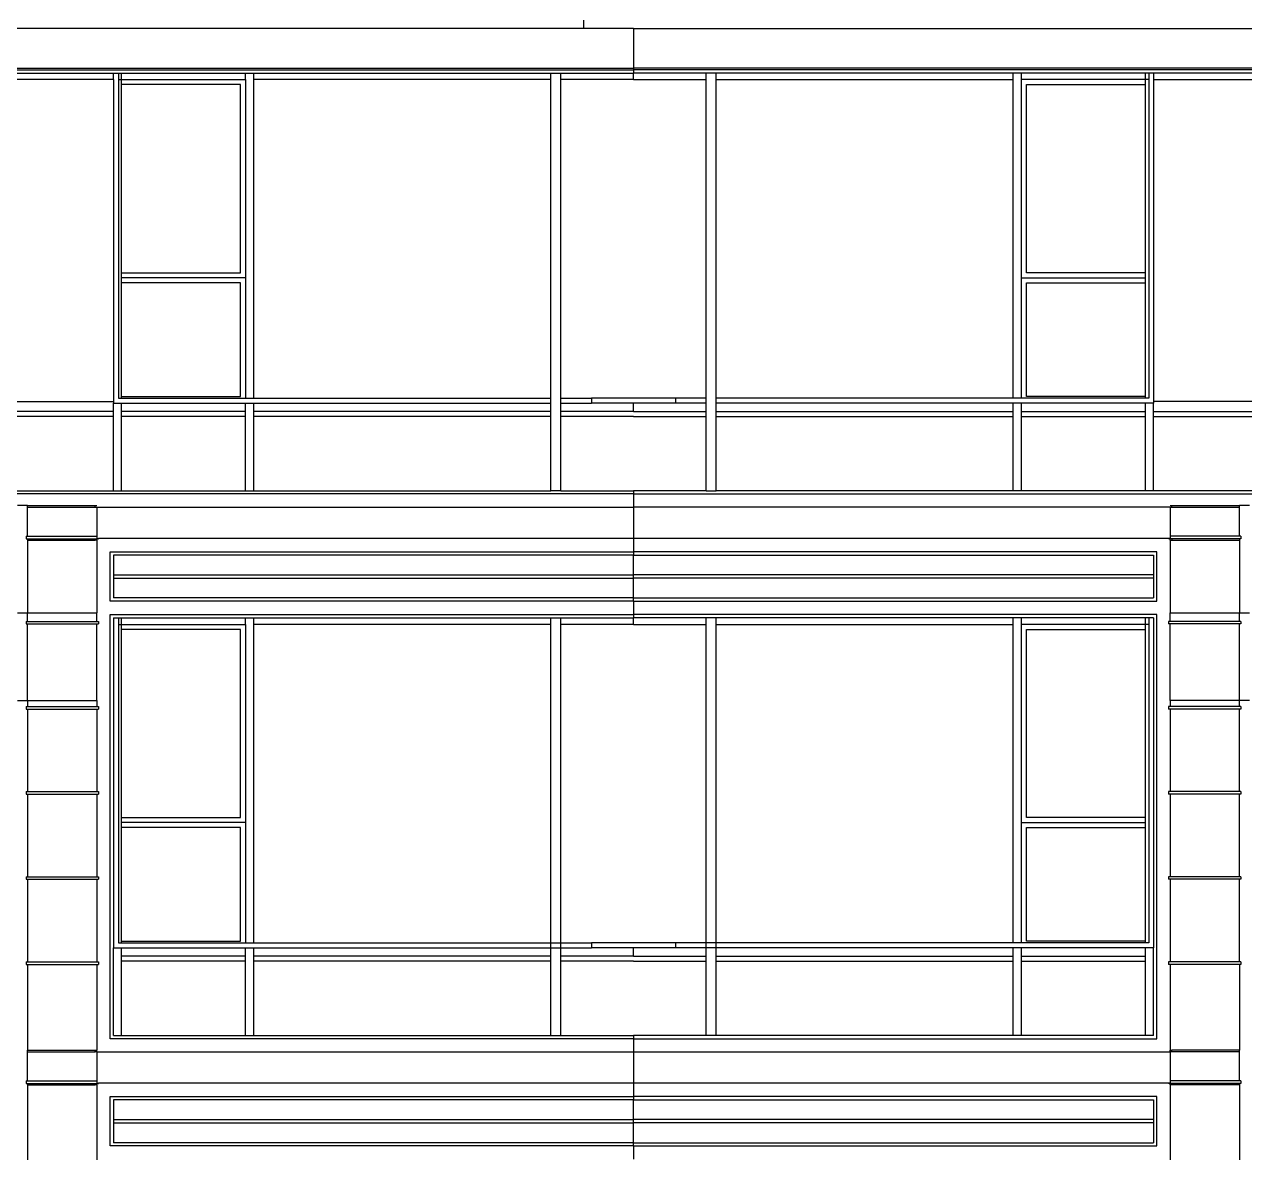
# Model space of a CAD drawing. Extents: x -311 to 61613, y 0 to 58400.
# Drawn here: x 27061 to 34451, y 39290 to 46125 of the extents above; entities that cross this region are included whole.
import ezdxf

# ---------------------------------------------------------------- set-up
doc = ezdxf.new("R2010")
doc.units = 0
doc.header["$LTSCALE"] = 1000
doc.header["$MEASUREMENT"] = 0
doc.layers.add('AD-AREA-OUTL', color=31, linetype='Continuous')

msp = doc.modelspace()

# ---------------------------------------------------------------- linework, layer by layer
at = {"layer": 'AD-AREA-OUTL', "color": 252}
for p, q in [((30449.7, 46100), (30449.7, 46150.1)), ((27599.9, 46100), (26500, 46100)), ((27599.9, 46100), (27599.9, 46100)), ((27629.9, 46100), (27599.9, 46100)), ((27629.9, 46100), (27629.9, 46100)), ((27649.7, 46100), (27629.9, 46100)), ((27649.7, 46100), (27649.7, 46100)), ((30449.7, 46100), (27649.7, 46100)), ((30749.9, 46100), (30449.7, 46100)), ((30749.9, 46100), (43769.9, 46100)), ((30749.9, 46100), (30749.9, 45860.1)), ((18157.4, 45860.1), (30749.5, 45860.1)), ((18232.2, 45849.5), (30749.5, 45849.5)), ((26500, 45829.4), (27599.9, 45829.4)), ((27599.9, 45829.4), (27629.9, 45829.4)), ((27599.9, 45790.3), (27599.9, 45829.4)), ((27629.9, 45829.4), (27649.7, 45829.4)), ((27629.9, 45829.4), (27629.9, 45790.3)), ((27649.7, 45829.4), (28399.7, 45829.4)), ((27649.7, 45790.3), (27649.7, 45829.4)), ((28399.7, 45829.4), (28449.8, 45829.4)), ((28399.7, 45790.3), (28399.7, 45829.4)), ((28449.8, 45829.4), (30249.6, 45829.4)), ((28449.8, 45790.3), (28449.8, 45829.4)), ((30249.6, 45829.4), (30310, 45829.4)), ((30249.6, 45790.3), (30249.6, 45829.4)), ((30310, 45829.4), (30749.5, 45829.4)), ((30310, 45790.3), (30310, 45829.4)), ((30749.5, 45860.1), (30749.9, 45860.1)), ((30749.5, 45860.1), (30749.5, 45849.5)), ((30749.9, 45849.5), (30749.5, 45849.5)), ((30749.5, 45849.5), (30749.5, 45829.4)), ((30749.5, 45800.1), (30749.5, 45829.4)), ((30749.9, 45829.4), (30749.5, 45829.4)), ((43342.3, 45860.1), (30749.9, 45860.1)), ((30749.9, 45860.1), (30749.9, 45860.1)), ((30749.9, 45860.1), (30749.9, 45849.5)), ((43267.2, 45849.5), (30749.9, 45849.5)), ((30749.9, 45849.5), (30749.9, 45829.4)), ((30749.9, 45829.4), (30749.9, 45829.4)), ((31189.8, 45829.4), (30749.9, 45829.4)), ((30749.9, 45800.1), (30749.9, 45829.4)), ((31249.8, 45829.4), (31189.8, 45829.4)), ((31189.8, 45790.3), (31189.8, 45829.4)), ((33049.6, 45829.4), (31249.8, 45829.4)), ((31249.8, 45790.3), (31249.8, 45829.4)), ((33099.7, 45829.4), (33049.6, 45829.4)), ((33049.6, 45790.3), (33049.6, 45829.4)), ((33849.7, 45829.4), (33099.7, 45829.4)), ((33099.7, 45790.3), (33099.7, 45829.4)), ((33849.7, 45790.3), (33849.7, 45829.4)), ((33869.8, 45829.4), (33849.7, 45829.4)), ((33899.8, 45829.4), (33869.8, 45829.4)), ((33869.8, 45829.4), (33869.8, 45790.3)), ((34999.8, 45829.4), (33899.8, 45829.4)), ((33899.8, 45829.4), (33899.8, 45790.3)), ((27599.9, 45790.3), (26500, 45790.3)), ((27599.9, 45790.3), (27599.9, 43840.1)), ((27629.9, 45790.3), (27649.7, 45790.3)), ((27629.9, 45790.3), (27629.9, 43860.2)), ((27649.7, 45760.3), (27649.7, 45790.3)), ((27649.7, 45790.3), (28399.7, 45790.3)), ((27649.7, 44620.1), (27649.7, 45760.3)), ((28369.7, 45760.3), (27649.7, 45760.3)), ((28369.7, 44620.1), (28369.7, 45760.3)), ((28399.7, 45790.3), (28399.7, 44590.1)), ((28449.8, 43860.2), (28449.8, 45790.3)), ((30249.6, 45790.3), (28449.8, 45790.3)), ((30249.6, 43860.2), (30249.6, 45790.3)), ((30749.5, 45790.3), (30310, 45790.3)), ((30310, 43860.2), (30310, 45790.3)), ((30749.5, 45790.3), (30749.5, 45800.1)), ((30749.9, 45800.1), (30749.5, 45800.1)), ((30749.9, 45790.3), (30749.9, 45800.1)), ((30749.9, 45800.1), (30749.9, 45800.1)), ((30749.9, 45790.3), (31189.8, 45790.3)), ((31189.8, 43860.2), (31189.8, 45790.3)), ((31249.8, 45790.3), (33049.6, 45790.3)), ((31249.8, 43860.2), (31249.8, 45790.3)), ((33049.6, 43860.2), (33049.6, 45790.3)), ((33099.7, 44590.1), (33099.7, 45790.3)), ((33849.7, 45790.3), (33099.7, 45790.3)), ((33129.7, 45760.3), (33849.7, 45760.3)), ((33129.7, 44620.1), (33129.7, 45760.3)), ((33849.7, 45760.3), (33849.7, 45790.3)), ((33869.8, 45790.3), (33849.7, 45790.3)), ((33849.7, 44620.1), (33849.7, 45760.3)), ((33869.8, 45790.3), (33869.8, 43860.2)), ((33899.8, 45790.3), (33899.8, 43840.1)), ((33899.8, 45790.3), (34999.8, 45790.3)), ((27649.7, 44590.1), (27649.7, 44620.1)), ((27649.7, 44620.1), (28369.7, 44620.1)), ((27649.7, 44560.1), (27649.7, 44590.1)), ((28399.7, 44590.1), (27649.7, 44590.1)), ((27649.7, 43870.1), (27649.7, 44560.1)), ((28369.7, 44560.1), (27649.7, 44560.1)), ((28369.7, 43870.1), (28369.7, 44560.1)), ((28399.7, 44590.1), (28399.7, 43860.2)), ((33099.7, 43860.2), (33099.7, 44590.1)), ((33099.7, 44590.1), (33849.7, 44590.1)), ((33849.7, 44620.1), (33129.7, 44620.1)), ((33129.7, 44560.1), (33849.7, 44560.1)), ((33129.7, 43870.1), (33129.7, 44560.1)), ((33849.7, 44590.1), (33849.7, 44620.1)), ((33849.7, 44560.1), (33849.7, 44590.1)), ((33849.7, 43870.1), (33849.7, 44560.1)), ((26500, 43840.1), (27599.9, 43840.1)), ((27599.9, 43840.1), (27599.9, 43830.2)), ((27599.9, 43780.1), (27599.9, 43830.2)), ((27599.9, 43830.2), (27649.7, 43830.2)), ((27629.9, 43860.2), (27649.7, 43860.2)), ((27649.7, 43860.2), (27649.7, 43870.1)), ((27649.7, 43870.1), (28369.7, 43870.1)), ((27649.7, 43860.2), (28399.7, 43860.2)), ((27649.7, 43780.1), (27649.7, 43830.2)), ((27649.7, 43830.2), (28399.7, 43830.2)), ((28399.7, 43860.2), (28449.8, 43860.2)), ((28399.7, 43830.2), (28449.8, 43830.2)), ((28399.7, 43780.1), (28399.7, 43830.2)), ((28449.8, 43860.2), (30249.6, 43860.2)), ((28449.8, 43830.2), (30249.6, 43830.2)), ((28449.8, 43780.1), (28449.8, 43830.2)), ((30249.6, 43830.2), (30249.6, 43860.2)), ((30249.6, 43780.1), (30249.6, 43830.2)), ((30310, 43830.2), (30310, 43860.2)), ((30310, 43860.2), (30495.5, 43860.2)), ((30310, 43780.1), (30310, 43830.2)), ((30310, 43830.2), (30495.5, 43830.2)), ((30749.9, 43860.2), (30495.5, 43860.2)), ((30495.5, 43860.2), (30495.5, 43830.2)), ((30749.5, 43830.2), (30495.5, 43830.2)), ((30749.5, 43830.2), (30749.9, 43830.2)), ((30749.5, 43780.1), (30749.5, 43830.2)), ((31003.9, 43860.2), (30749.9, 43860.2)), ((31003.9, 43830.2), (30749.9, 43830.2)), ((30749.9, 43830.2), (30749.9, 43830.2)), ((30749.9, 43780.1), (30749.9, 43830.2)), ((31189.8, 43860.2), (31003.9, 43860.2)), ((31003.9, 43860.2), (31003.9, 43830.2)), ((31189.8, 43830.2), (31003.9, 43830.2)), ((31189.8, 43830.2), (31189.8, 43860.2)), ((31189.8, 43780.1), (31189.8, 43830.2)), ((31249.8, 43830.2), (31249.8, 43860.2)), ((33049.6, 43860.2), (31249.8, 43860.2)), ((31249.8, 43780.1), (31249.8, 43830.2)), ((33049.6, 43830.2), (31249.8, 43830.2)), ((33099.7, 43860.2), (33049.6, 43860.2)), ((33049.6, 43780.1), (33049.6, 43830.2)), ((33099.7, 43830.2), (33049.6, 43830.2)), ((33849.7, 43860.2), (33099.7, 43860.2)), ((33849.7, 43830.2), (33099.7, 43830.2)), ((33099.7, 43780.1), (33099.7, 43830.2)), ((33849.7, 43870.1), (33129.7, 43870.1)), ((33849.7, 43860.2), (33849.7, 43870.1)), ((33869.8, 43860.2), (33849.7, 43860.2)), ((33899.8, 43830.2), (33849.7, 43830.2)), ((33849.7, 43780.1), (33849.7, 43830.2)), ((33899.8, 43840.1), (33899.8, 43830.2)), ((34999.8, 43840.1), (33899.8, 43840.1)), ((33899.8, 43780.1), (33899.8, 43830.2)), ((27599.9, 43780.1), (26500, 43780.1)), ((27599.9, 43750.2), (26500, 43750.2)), ((27599.9, 43750.2), (27599.9, 43780.1)), ((27599.9, 43300), (27599.9, 43750.2)), ((27649.7, 43750.2), (27649.7, 43780.1)), ((28399.7, 43780.1), (27649.7, 43780.1)), ((27649.7, 43300), (27649.7, 43750.2)), ((28399.7, 43750.2), (27649.7, 43750.2)), ((28399.7, 43750.2), (28399.7, 43780.1)), ((28399.7, 43300), (28399.7, 43750.2)), ((28449.8, 43750.2), (28449.8, 43780.1)), ((30249.6, 43780.1), (28449.8, 43780.1)), ((28449.8, 43300), (28449.8, 43750.2)), ((30249.6, 43750.2), (28449.8, 43750.2)), ((30249.6, 43750.2), (30249.6, 43780.1)), ((30249.6, 43300), (30249.6, 43750.2)), ((30310, 43750.2), (30310, 43780.1)), ((30749.5, 43780.1), (30310, 43780.1)), ((30310, 43300), (30310, 43750.2)), ((30749.9, 43750.2), (30310, 43750.2)), ((30749.9, 43780.1), (31189.8, 43780.1)), ((30749.9, 43750.2), (31189.8, 43750.2)), ((31189.8, 43750.2), (31189.8, 43780.1)), ((31189.8, 43300), (31189.8, 43750.2)), ((31249.8, 43750.2), (31249.8, 43780.1)), ((31249.8, 43780.1), (33049.6, 43780.1)), ((31249.8, 43300), (31249.8, 43750.2)), ((31249.8, 43750.2), (33049.6, 43750.2)), ((33049.6, 43750.2), (33049.6, 43780.1)), ((33049.6, 43300), (33049.6, 43750.2)), ((33099.7, 43750.2), (33099.7, 43780.1)), ((33099.7, 43780.1), (33849.7, 43780.1)), ((33099.7, 43300), (33099.7, 43750.2)), ((33099.7, 43750.2), (33849.7, 43750.2)), ((33849.7, 43750.2), (33849.7, 43780.1)), ((33849.7, 43300), (33849.7, 43750.2)), ((33899.8, 43750.2), (33899.8, 43780.1)), ((33899.8, 43780.1), (34999.8, 43780.1)), ((33899.8, 43300), (33899.8, 43750.2)), ((33899.8, 43750.2), (34999.8, 43750.2)), ((30749.5, 43280.3), (18232.2, 43280.3)), ((26500, 43300), (27599.9, 43300)), ((27599.9, 43300), (27649.7, 43300)), ((27649.7, 43300), (28399.7, 43300)), ((28399.7, 43300), (28449.8, 43300)), ((28449.8, 43300), (30249.6, 43300)), ((30310, 43300), (30249.6, 43300)), ((30310, 43300), (30749.5, 43300)), ((30749.9, 43300), (30749.5, 43300)), ((30749.5, 43300), (30749.5, 43280.3)), ((30749.5, 43280.3), (30749.9, 43280.3)), ((30749.5, 43280.3), (30749.5, 43200.2)), ((30749.9, 43300), (30749.9, 43300)), ((31189.8, 43300), (30749.9, 43300)), ((30749.9, 43300), (30749.9, 43280.3)), ((30749.9, 43280.3), (43267.2, 43280.3)), ((30749.9, 43280.3), (30749.9, 43200.2)), ((31189.8, 43300), (31249.8, 43300)), ((33049.6, 43300), (31249.8, 43300)), ((33099.7, 43300), (33049.6, 43300)), ((33849.7, 43300), (33099.7, 43300)), ((33899.8, 43300), (33849.7, 43300)), ((34999.8, 43300), (33899.8, 43300)), ((27079.9, 43210), (27019.9, 43210)), ((27079.9, 43210), (27489.8, 43210)), ((27079.9, 43200.2), (27079.9, 43210)), ((27079.9, 43200.2), (27489.8, 43200.2)), ((27079.9, 43024.1), (27079.9, 43200.2)), ((27489.8, 43210), (27499.7, 43210)), ((27489.8, 43200.2), (27489.8, 43210)), ((27489.8, 43200.2), (27499.7, 43200.2)), ((27499.7, 43200.2), (30749.5, 43200.2)), ((27499.7, 43200.2), (27499.7, 43024.1)), ((30749.9, 43200.2), (30749.5, 43200.2)), ((30749.5, 43200.2), (30749.5, 43010)), ((30749.9, 43200.2), (30749.9, 43010)), ((33999.7, 43200.2), (30749.9, 43200.2)), ((33999.7, 43210), (34009.9, 43210)), ((33999.7, 43200.2), (33999.7, 43024.1)), ((33999.7, 43200.2), (34009.9, 43200.2)), ((34009.9, 43210), (34419.8, 43210)), ((34009.9, 43200.2), (34009.9, 43210)), ((34009.9, 43200.2), (34419.8, 43200.2)), ((34479.8, 43210), (34419.8, 43210)), ((34419.8, 43200.2), (34419.8, 43210)), ((34419.8, 43024.1), (34419.8, 43200.2)), ((27072.2, 43024.1), (27079.9, 43024.1)), ((27072.2, 43024.1), (27072.2, 43009.3)), ((27072.2, 43009.3), (27079.9, 43009.3)), ((27079.9, 43024.1), (27499.7, 43024.1)), ((27079.9, 43009.3), (27489.8, 43009.3)), ((27079.9, 43009.3), (27079.9, 43000.1)), ((27489.8, 43009.3), (27489.8, 43000.1)), ((27489.8, 43009.3), (27499.7, 43009.3)), ((27499.7, 43024.1), (27499.7, 43010)), ((27499.7, 43010), (27510, 43010)), ((27499.7, 43009.3), (27510, 43009.3)), ((27499.7, 43000.1), (27499.7, 43009.3)), ((30749.5, 43010), (27510, 43010)), ((27510, 43010), (27510, 43009.3)), ((30749.9, 43010), (30749.5, 43010)), ((30749.5, 43010), (30749.5, 42929.9)), ((33989.8, 43010), (30749.9, 43010)), ((30749.9, 43010), (30749.9, 42929.9)), ((33999.7, 43010), (33989.8, 43010)), ((33989.8, 43010), (33989.8, 43009.3)), ((33999.7, 43009.3), (33989.8, 43009.3)), ((33999.7, 43024.1), (33999.7, 43010)), ((34419.8, 43024.1), (33999.7, 43024.1)), ((34009.9, 43009.3), (33999.7, 43009.3)), ((33999.7, 43000.1), (33999.7, 43009.3)), ((34419.8, 43009.3), (34009.9, 43009.3)), ((34009.9, 43009.3), (34009.9, 43000.1)), ((34427.2, 43024.1), (34419.8, 43024.1)), ((34427.2, 43009.3), (34419.8, 43009.3)), ((34419.8, 43009.3), (34419.8, 43000.1)), ((34427.2, 43024.1), (34427.2, 43009.3)), ((27079.9, 43000.1), (27489.8, 43000.1)), ((27079.9, 43000.1), (27079.9, 42560.2)), ((27499.7, 43000.1), (27489.8, 43000.1)), ((27499.7, 43000.1), (27499.7, 42560.2)), ((33999.7, 43000.1), (34009.9, 43000.1)), ((33999.7, 43000.1), (33999.7, 42560.2)), ((34009.9, 43000.1), (34419.8, 43000.1)), ((34419.8, 43000.1), (34419.8, 42560.2)), ((27579.8, 42929.9), (30749.5, 42929.9)), ((27579.8, 42630.1), (27579.8, 42929.9)), ((30749.5, 42910.2), (27599.9, 42910.2)), ((27599.9, 42910.2), (27599.9, 42790.2)), ((30749.9, 42929.9), (30749.5, 42929.9)), ((30749.5, 42929.9), (30749.5, 42910.2)), ((30749.5, 42910.2), (30749.9, 42910.2)), ((30749.5, 42790.2), (30749.5, 42910.2)), ((33919.9, 42929.9), (30749.9, 42929.9)), ((30749.9, 42929.9), (30749.9, 42910.2)), ((30749.9, 42910.2), (33899.8, 42910.2)), ((30749.9, 42790.2), (30749.9, 42910.2)), ((33899.8, 42910.2), (33899.8, 42790.2)), ((33919.9, 42630.1), (33919.9, 42929.9)), ((27599.9, 42790.2), (30749.5, 42790.2)), ((27599.9, 42790.2), (27599.9, 42770.1)), ((30749.9, 42790.2), (30749.5, 42790.2)), ((30749.5, 42770.1), (30749.5, 42790.2)), ((33899.8, 42790.2), (30749.9, 42790.2)), ((30749.9, 42770.1), (30749.9, 42790.2)), ((33899.8, 42790.2), (33899.8, 42770.1)), ((27599.9, 42770.1), (30749.5, 42770.1)), ((27599.9, 42770.1), (27599.9, 42650.2)), ((30749.9, 42770.1), (30749.5, 42770.1)), ((30749.5, 42650.2), (30749.5, 42770.1)), ((33899.8, 42770.1), (30749.9, 42770.1)), ((30749.9, 42650.2), (30749.9, 42770.1)), ((33899.8, 42770.1), (33899.8, 42650.2)), ((30749.5, 42650.2), (27599.9, 42650.2)), ((30749.5, 42650.2), (30749.9, 42650.2)), ((30749.5, 42630.1), (30749.5, 42650.2)), ((30749.9, 42650.2), (33899.8, 42650.2)), ((30749.9, 42630.1), (30749.9, 42650.2)), ((30749.5, 42630.1), (27579.8, 42630.1)), ((30749.5, 42630.1), (30749.9, 42630.1)), ((30749.5, 42630.1), (30749.5, 42550)), ((30749.9, 42630.1), (33919.9, 42630.1)), ((30749.9, 42630.1), (30749.9, 42550)), ((27019.9, 42560.2), (27079.9, 42560.2)), ((27072.2, 42508.4), (27079.9, 42508.4)), ((27072.2, 42508.4), (27072.2, 42493.6)), ((27072.2, 42493.6), (27079.9, 42493.6)), ((27079.9, 42508.4), (27079.9, 42560.2)), ((27079.9, 42560.2), (27499.7, 42560.2)), ((27079.9, 42508.4), (27499.7, 42508.4)), ((27079.9, 42493.6), (27499.7, 42493.6)), ((27079.9, 42030), (27079.9, 42493.6)), ((27499.7, 42508.4), (27499.7, 42560.2)), ((27499.7, 42508.4), (27510, 42508.4)), ((27499.7, 42493.6), (27510, 42493.6)), ((27499.7, 42030), (27499.7, 42493.6)), ((27510, 42508.4), (27510, 42493.6)), ((27579.8, 42550), (30749.5, 42550)), ((27579.8, 39980), (27579.8, 42550)), ((27599.9, 42530.2), (27629.9, 42530.2)), ((27599.9, 42530.2), (27599.9, 40530)), ((27629.9, 42530.2), (27649.7, 42530.2)), ((27629.9, 42530.2), (27629.9, 42490)), ((27649.7, 42530.2), (28399.7, 42530.2)), ((27649.7, 42490), (27649.7, 42530.2)), ((28399.7, 42530.2), (28449.8, 42530.2)), ((28399.7, 42490), (28399.7, 42530.2)), ((28449.8, 42530.2), (30249.6, 42530.2)), ((28449.8, 42490), (28449.8, 42530.2)), ((30249.6, 42530.2), (30310, 42530.2)), ((30249.6, 42490), (30249.6, 42530.2)), ((30310, 42530.2), (30749.5, 42530.2)), ((30310, 42490), (30310, 42530.2)), ((30749.9, 42550), (30749.5, 42550)), ((30749.5, 42550), (30749.5, 42530.2)), ((30749.5, 42500.3), (30749.5, 42530.2)), ((30749.9, 42530.2), (30749.5, 42530.2)), ((30749.5, 42490), (30749.5, 42500.3)), ((30749.9, 42500.3), (30749.5, 42500.3)), ((33919.9, 42550), (30749.9, 42550)), ((30749.9, 42550), (30749.9, 42530.2)), ((31189.8, 42530.2), (30749.9, 42530.2)), ((30749.9, 42530.2), (30749.9, 42530.2)), ((30749.9, 42500.3), (30749.9, 42530.2)), ((30749.9, 42490), (30749.9, 42500.3)), ((30749.9, 42500.3), (30749.9, 42500.3)), ((31249.8, 42530.2), (31189.8, 42530.2)), ((31189.8, 42490), (31189.8, 42530.2)), ((33049.6, 42530.2), (31249.8, 42530.2)), ((31249.8, 42490), (31249.8, 42530.2)), ((33099.7, 42530.2), (33049.6, 42530.2)), ((33049.6, 42490), (33049.6, 42530.2)), ((33849.7, 42530.2), (33099.7, 42530.2)), ((33099.7, 42490), (33099.7, 42530.2)), ((33869.8, 42530.2), (33849.7, 42530.2)), ((33849.7, 42490), (33849.7, 42530.2)), ((33899.8, 42530.2), (33869.8, 42530.2)), ((33869.8, 42530.2), (33869.8, 42490)), ((33899.8, 42530.2), (33899.8, 40530)), ((33919.9, 39980), (33919.9, 42550)), ((33999.7, 42508.4), (33989.8, 42508.4)), ((33989.8, 42508.4), (33989.8, 42493.6)), ((33999.7, 42493.6), (33989.8, 42493.6)), ((33999.7, 42508.4), (33999.7, 42560.2)), ((33999.7, 42560.2), (34419.8, 42560.2)), ((34419.8, 42508.4), (33999.7, 42508.4)), ((34419.8, 42493.6), (33999.7, 42493.6)), ((33999.7, 42030), (33999.7, 42493.6)), ((34419.8, 42508.4), (34419.8, 42560.2)), ((34419.8, 42560.2), (34479.8, 42560.2)), ((34427.2, 42508.4), (34419.8, 42508.4)), ((34427.2, 42493.6), (34419.8, 42493.6)), ((34419.8, 42030), (34419.8, 42493.6)), ((34427.2, 42508.4), (34427.2, 42493.6)), ((27629.9, 42490), (27649.7, 42490)), ((27629.9, 42490), (27629.9, 40560)), ((27649.7, 42460), (27649.7, 42490)), ((27649.7, 42490), (28399.7, 42490)), ((27649.7, 41320.2), (27649.7, 42460)), ((28369.7, 42460), (27649.7, 42460)), ((28369.7, 41320.2), (28369.7, 42460)), ((28399.7, 42490), (28399.7, 41290.2)), ((28449.8, 40560), (28449.8, 42490)), ((30249.6, 42490), (28449.8, 42490)), ((30249.6, 40560), (30249.6, 42490)), ((30310, 40560), (30310, 42490)), ((30749.5, 42490), (30310, 42490)), ((30749.9, 42490), (31189.8, 42490)), ((31189.8, 40560), (31189.8, 42490)), ((31249.8, 40560), (31249.8, 42490)), ((31249.8, 42490), (33049.6, 42490)), ((33049.6, 40560), (33049.6, 42490)), ((33099.7, 41290.2), (33099.7, 42490)), ((33849.7, 42490), (33099.7, 42490)), ((33129.7, 42460), (33849.7, 42460)), ((33129.7, 41320.2), (33129.7, 42460)), ((33849.7, 42460), (33849.7, 42490)), ((33869.8, 42490), (33849.7, 42490)), ((33849.7, 41320.2), (33849.7, 42460)), ((33869.8, 42490), (33869.8, 40560)), ((27019.9, 42030), (27079.9, 42030)), ((27072.2, 41992.6), (27079.9, 41992.6)), ((27072.2, 41992.6), (27072.2, 41977.4)), ((27072.2, 41977.4), (27079.9, 41977.4)), ((27079.9, 42030), (27079.9, 41992.6)), ((27079.9, 42030), (27499.7, 42030)), ((27079.9, 41992.6), (27499.7, 41992.6)), ((27079.9, 41977.4), (27499.7, 41977.4)), ((27079.9, 41977.4), (27079.9, 41476.8)), ((27499.7, 42030), (27499.7, 41992.6)), ((27499.7, 41992.6), (27510, 41992.6)), ((27499.7, 41977.4), (27510, 41977.4)), ((27499.7, 41977.4), (27499.7, 41476.8)), ((27510, 41992.6), (27510, 41977.4)), ((33999.7, 41992.6), (33989.8, 41992.6)), ((33989.8, 41992.6), (33989.8, 41977.4)), ((33999.7, 41977.4), (33989.8, 41977.4)), ((33999.7, 42030), (33999.7, 41992.6)), ((34419.8, 42030), (33999.7, 42030)), ((34419.8, 41992.6), (33999.7, 41992.6)), ((34419.8, 41977.4), (33999.7, 41977.4)), ((33999.7, 41977.4), (33999.7, 41476.8)), ((34479.8, 42030), (34419.8, 42030)), ((34419.8, 41992.6), (34419.8, 42030)), ((34427.2, 41992.6), (34419.8, 41992.6)), ((34427.2, 41977.4), (34419.8, 41977.4)), ((34419.8, 41476.8), (34419.8, 41977.4)), ((34427.2, 41992.6), (34427.2, 41977.4)), ((27072.2, 41476.8), (27079.9, 41476.8)), ((27072.2, 41476.8), (27072.2, 41461.7)), ((27072.2, 41461.7), (27079.9, 41461.7)), ((27079.9, 41476.8), (27499.7, 41476.8)), ((27079.9, 41461.7), (27499.7, 41461.7)), ((27079.9, 41461.7), (27079.9, 40961.1)), ((27499.7, 41476.8), (27510, 41476.8)), ((27499.7, 41461.7), (27510, 41461.7)), ((27499.7, 41461.7), (27499.7, 40961.1)), ((27510, 41476.8), (27510, 41461.7)), ((33999.7, 41476.8), (33989.8, 41476.8)), ((33989.8, 41476.8), (33989.8, 41461.7)), ((33999.7, 41461.7), (33989.8, 41461.7)), ((34419.8, 41476.8), (33999.7, 41476.8)), ((34419.8, 41461.7), (33999.7, 41461.7)), ((33999.7, 41461.7), (33999.7, 40961.1)), ((34427.2, 41476.8), (34419.8, 41476.8)), ((34427.2, 41461.7), (34419.8, 41461.7)), ((34419.8, 40961.1), (34419.8, 41461.7)), ((34427.2, 41476.8), (34427.2, 41461.7)), ((27649.7, 41290.2), (27649.7, 41320.2)), ((27649.7, 41320.2), (28369.7, 41320.2)), ((33849.7, 41320.2), (33129.7, 41320.2)), ((33849.7, 41290.2), (33849.7, 41320.2)), ((27649.7, 41260.2), (27649.7, 41290.2)), ((28399.7, 41290.2), (27649.7, 41290.2)), ((27649.7, 40570.2), (27649.7, 41260.2)), ((28369.7, 41260.2), (27649.7, 41260.2)), ((28369.7, 40570.2), (28369.7, 41260.2)), ((28399.7, 41290.2), (28399.7, 40560)), ((33099.7, 40560), (33099.7, 41290.2)), ((33099.7, 41290.2), (33849.7, 41290.2)), ((33129.7, 41260.2), (33849.7, 41260.2)), ((33129.7, 40570.2), (33129.7, 41260.2)), ((33849.7, 41260.2), (33849.7, 41290.2)), ((33849.7, 40570.2), (33849.7, 41260.2)), ((27072.2, 40961.1), (27079.9, 40961.1)), ((27072.2, 40961.1), (27072.2, 40945.9)), ((27072.2, 40945.9), (27079.9, 40945.9)), ((27079.9, 40961.1), (27499.7, 40961.1)), ((27079.9, 40945.9), (27499.7, 40945.9)), ((27079.9, 40945.9), (27079.9, 40445)), ((27499.7, 40961.1), (27510, 40961.1)), ((27499.7, 40945.9), (27510, 40945.9)), ((27499.7, 40945.9), (27499.7, 40445)), ((27510, 40961.1), (27510, 40945.9)), ((33999.7, 40961.1), (33989.8, 40961.1)), ((33989.8, 40961.1), (33989.8, 40945.9)), ((33999.7, 40945.9), (33989.8, 40945.9)), ((34419.8, 40961.1), (33999.7, 40961.1)), ((34419.8, 40945.9), (33999.7, 40945.9)), ((33999.7, 40945.9), (33999.7, 40445)), ((34427.2, 40961.1), (34419.8, 40961.1)), ((34427.2, 40945.9), (34419.8, 40945.9)), ((34419.8, 40445), (34419.8, 40945.9)), ((34427.2, 40961.1), (34427.2, 40945.9)), ((27649.7, 40560), (27649.7, 40570.2)), ((27649.7, 40570.2), (28369.7, 40570.2)), ((33849.7, 40570.2), (33129.7, 40570.2)), ((33849.7, 40560), (33849.7, 40570.2)), ((27599.9, 40530), (27649.7, 40530)), ((27599.9, 40000.1), (27599.9, 40530)), ((27629.9, 40560), (27649.7, 40560)), ((27649.7, 40560), (28399.7, 40560)), ((27649.7, 40480.2), (27649.7, 40530)), ((27649.7, 40530), (28399.7, 40530)), ((28399.7, 40560), (28449.8, 40560)), ((28399.7, 40530), (28449.8, 40530)), ((28399.7, 40480.2), (28399.7, 40530)), ((28449.8, 40560), (30249.6, 40560)), ((28449.8, 40530), (30249.6, 40530)), ((28449.8, 40480.2), (28449.8, 40530)), ((30249.6, 40560), (30310, 40560)), ((30249.6, 40530), (30249.6, 40560)), ((30249.6, 40530), (30310, 40530)), ((30249.6, 40480.2), (30249.6, 40530)), ((30310, 40560), (30495.5, 40560)), ((30310, 40530), (30310, 40560)), ((30310, 40530), (30495.5, 40530)), ((30310, 40480.2), (30310, 40530)), ((30749.9, 40560), (30495.5, 40560)), ((30495.5, 40560), (30495.5, 40530)), ((30749.5, 40530), (30495.5, 40530)), ((30749.5, 40530), (30749.9, 40530)), ((30749.5, 40480.2), (30749.5, 40530)), ((31003.9, 40560), (30749.9, 40560)), ((31003.9, 40530), (30749.9, 40530)), ((30749.9, 40530), (30749.9, 40530)), ((30749.9, 40480.2), (30749.9, 40530)), ((31189.8, 40560), (31003.9, 40560)), ((31003.9, 40560), (31003.9, 40530)), ((31189.8, 40530), (31003.9, 40530)), ((31249.8, 40560), (31189.8, 40560)), ((31189.8, 40530), (31189.8, 40560)), ((31249.8, 40530), (31189.8, 40530)), ((31189.8, 40480.2), (31189.8, 40530)), ((31249.8, 40530), (31249.8, 40560)), ((33049.6, 40560), (31249.8, 40560)), ((33049.6, 40530), (31249.8, 40530)), ((31249.8, 40480.2), (31249.8, 40530)), ((33099.7, 40560), (33049.6, 40560)), ((33099.7, 40530), (33049.6, 40530)), ((33049.6, 40480.2), (33049.6, 40530)), ((33849.7, 40560), (33099.7, 40560)), ((33849.7, 40530), (33099.7, 40530)), ((33099.7, 40480.2), (33099.7, 40530)), ((33869.8, 40560), (33849.7, 40560)), ((33899.8, 40530), (33849.7, 40530)), ((33849.7, 40480.2), (33849.7, 40530)), ((33899.8, 40000.1), (33899.8, 40530)), ((27072.2, 40445), (27079.9, 40445)), ((27072.2, 40445), (27072.2, 40430.2)), ((27072.2, 40430.2), (27079.9, 40430.2)), ((27079.9, 40445), (27499.7, 40445)), ((27079.9, 40430.2), (27499.7, 40430.2)), ((27079.9, 40430.2), (27079.9, 39910.2)), ((27499.7, 40445), (27510, 40445)), ((27499.7, 40430.2), (27510, 40430.2)), ((27499.7, 40430.2), (27499.7, 39910.2)), ((27510, 40445), (27510, 40430.2)), ((27649.7, 40450.3), (27649.7, 40480.2)), ((28399.7, 40480.2), (27649.7, 40480.2)), ((27649.7, 40000.1), (27649.7, 40450.3)), ((28399.7, 40450.3), (27649.7, 40450.3)), ((28399.7, 40450.3), (28399.7, 40480.2)), ((28399.7, 40000.1), (28399.7, 40450.3)), ((28449.8, 40450.3), (28449.8, 40480.2)), ((30249.6, 40480.2), (28449.8, 40480.2)), ((28449.8, 40000.1), (28449.8, 40450.3)), ((30249.6, 40450.3), (28449.8, 40450.3)), ((30249.6, 40450.3), (30249.6, 40480.2)), ((30249.6, 40000.1), (30249.6, 40450.3)), ((30310, 40450.3), (30310, 40480.2)), ((30749.5, 40480.2), (30310, 40480.2)), ((30310, 40000.1), (30310, 40450.3)), ((30749.9, 40450.3), (30310, 40450.3)), ((30749.9, 40480.2), (31189.8, 40480.2)), ((30749.9, 40450.3), (31189.8, 40450.3)), ((31189.8, 40450.3), (31189.8, 40480.2)), ((31189.8, 40000.1), (31189.8, 40450.3)), ((31249.8, 40450.3), (31249.8, 40480.2)), ((31249.8, 40480.2), (33049.6, 40480.2)), ((31249.8, 40000.1), (31249.8, 40450.3)), ((31249.8, 40450.3), (33049.6, 40450.3)), ((33049.6, 40450.3), (33049.6, 40480.2)), ((33049.6, 40000.1), (33049.6, 40450.3)), ((33099.7, 40450.3), (33099.7, 40480.2)), ((33099.7, 40480.2), (33849.7, 40480.2)), ((33099.7, 40000.1), (33099.7, 40450.3)), ((33099.7, 40450.3), (33849.7, 40450.3)), ((33849.7, 40450.3), (33849.7, 40480.2)), ((33849.7, 40000.1), (33849.7, 40450.3)), ((33999.7, 40445), (33989.8, 40445)), ((33989.8, 40445), (33989.8, 40430.2)), ((33999.7, 40430.2), (33989.8, 40430.2)), ((34419.8, 40445), (33999.7, 40445)), ((34419.8, 40430.2), (33999.7, 40430.2)), ((33999.7, 40430.2), (33999.7, 39910.2)), ((34427.2, 40445), (34419.8, 40445)), ((34427.2, 40430.2), (34419.8, 40430.2)), ((34419.8, 40430.2), (34419.8, 39910.2)), ((34427.2, 40445), (34427.2, 40430.2)), ((30749.5, 39980), (27579.8, 39980)), ((27599.9, 40000.1), (27649.7, 40000.1)), ((27649.7, 40000.1), (28399.7, 40000.1)), ((28399.7, 40000.1), (28449.8, 40000.1)), ((28449.8, 40000.1), (30249.6, 40000.1)), ((30249.6, 40000.1), (30310, 40000.1)), ((30310, 40000.1), (30749.5, 40000.1)), ((30749.9, 40000.1), (30749.5, 40000.1)), ((30749.5, 40000.1), (30749.5, 39980)), ((30749.5, 39980), (30749.9, 39980)), ((30749.5, 39980), (30749.5, 39899.9)), ((30749.9, 40000.1), (30749.9, 40000.1)), ((31189.8, 40000.1), (30749.9, 40000.1)), ((30749.9, 40000.1), (30749.9, 39980)), ((30749.9, 39980), (33919.9, 39980)), ((30749.9, 39980), (30749.9, 39899.9)), ((31249.8, 40000.1), (31189.8, 40000.1)), ((33049.6, 40000.1), (31249.8, 40000.1)), ((33099.7, 40000.1), (33049.6, 40000.1)), ((33849.7, 40000.1), (33099.7, 40000.1)), ((33899.8, 40000.1), (33849.7, 40000.1)), ((27079.9, 39910.2), (27489.8, 39910.2)), ((27079.9, 39899.9), (27079.9, 39910.2)), ((27489.8, 39910.2), (27499.7, 39910.2)), ((27489.8, 39899.9), (27489.8, 39910.2)), ((27499.7, 39899.9), (27499.7, 39910.2)), ((33999.7, 39899.9), (33999.7, 39910.2)), ((33999.7, 39910.2), (34009.9, 39910.2)), ((34419.8, 39910.2), (34009.9, 39910.2)), ((34009.9, 39899.9), (34009.9, 39910.2)), ((34419.8, 39899.9), (34419.8, 39910.2)), ((27079.9, 39899.9), (27489.8, 39899.9)), ((27079.9, 39724.2), (27079.9, 39899.9)), ((27499.7, 39899.9), (27489.8, 39899.9)), ((27499.7, 39899.9), (30749.5, 39899.9)), ((27499.7, 39899.9), (27499.7, 39724.2)), ((30749.9, 39899.9), (30749.5, 39899.9)), ((30749.5, 39899.9), (30749.5, 39710.1)), ((30749.9, 39899.9), (33999.7, 39899.9)), ((30749.9, 39899.9), (30749.9, 39710.1)), ((33999.7, 39899.9), (33999.7, 39724.2)), ((34009.9, 39899.9), (33999.7, 39899.9)), ((34419.8, 39899.9), (34009.9, 39899.9)), ((34419.8, 39724.2), (34419.8, 39899.9)), ((27072.2, 39724.2), (27079.9, 39724.2)), ((27072.2, 39724.2), (27072.2, 39709.4)), ((27072.2, 39709.4), (27079.9, 39709.4)), ((27079.9, 39724.2), (27499.7, 39724.2)), ((27079.9, 39709.4), (27489.8, 39709.4)), ((27079.9, 39709.4), (27079.9, 39700.3)), ((27079.9, 39700.3), (27489.8, 39700.3)), ((27079.9, 39700.3), (27079.9, 39208.5)), ((27489.8, 39700.3), (27489.8, 39709.4)), ((27489.8, 39709.4), (27499.7, 39709.4)), ((27499.7, 39700.3), (27489.8, 39700.3)), ((27499.7, 39724.2), (27499.7, 39710.1)), ((27499.7, 39710.1), (27510, 39710.1)), ((27499.7, 39709.4), (27510, 39709.4)), ((27499.7, 39700.3), (27499.7, 39709.4)), ((27499.7, 39700.3), (27499.7, 39208.5)), ((30749.5, 39710.1), (27510, 39710.1)), ((27510, 39710.1), (27510, 39709.4)), ((30749.9, 39710.1), (30749.5, 39710.1)), ((30749.5, 39710.1), (30749.5, 39630.1)), ((33989.8, 39710.1), (30749.9, 39710.1)), ((30749.9, 39710.1), (30749.9, 39630.1)), ((33999.7, 39710.1), (33989.8, 39710.1)), ((33989.8, 39710.1), (33989.8, 39709.4)), ((33999.7, 39709.4), (33989.8, 39709.4)), ((33999.7, 39724.2), (33999.7, 39710.1)), ((34419.8, 39724.2), (33999.7, 39724.2)), ((34009.9, 39709.4), (33999.7, 39709.4)), ((33999.7, 39700.3), (33999.7, 39709.4)), ((34009.9, 39700.3), (33999.7, 39700.3)), ((33999.7, 39700.3), (33999.7, 39208.5)), ((34419.8, 39709.4), (34009.9, 39709.4)), ((34009.9, 39709.4), (34009.9, 39700.3)), ((34419.8, 39700.3), (34009.9, 39700.3)), ((34427.2, 39724.2), (34419.8, 39724.2)), ((34427.2, 39709.4), (34419.8, 39709.4)), ((34419.8, 39709.4), (34419.8, 39700.3)), ((34419.8, 39700.3), (34419.8, 39208.5)), ((34427.2, 39724.2), (34427.2, 39709.4)), ((27579.8, 39630.1), (30749.5, 39630.1)), ((27579.8, 39330.2), (27579.8, 39630.1)), ((30749.5, 39609.9), (27599.9, 39609.9)), ((27599.9, 39609.9), (27599.9, 39490)), ((30749.5, 39630.1), (30749.9, 39630.1)), ((30749.5, 39630.1), (30749.5, 39609.9)), ((30749.9, 39609.9), (30749.5, 39609.9)), ((30749.5, 39490), (30749.5, 39609.9)), ((33919.9, 39630.1), (30749.9, 39630.1)), ((30749.9, 39630.1), (30749.9, 39609.9)), ((30749.9, 39609.9), (33899.8, 39609.9)), ((30749.9, 39490), (30749.9, 39609.9)), ((33899.8, 39609.9), (33899.8, 39490)), ((33919.9, 39330.2), (33919.9, 39630.1)), ((27599.9, 39490), (30749.5, 39490)), ((27599.9, 39490), (27599.9, 39470.2)), ((27599.9, 39470.2), (30749.5, 39470.2)), ((27599.9, 39470.2), (27599.9, 39349.9)), ((30749.5, 39490), (30749.9, 39490)), ((30749.5, 39470.2), (30749.5, 39490)), ((30749.5, 39470.2), (30749.9, 39470.2)), ((30749.5, 39349.9), (30749.5, 39470.2)), ((33899.8, 39490), (30749.9, 39490)), ((30749.9, 39470.2), (30749.9, 39490)), ((33899.8, 39470.2), (30749.9, 39470.2)), ((30749.9, 39349.9), (30749.9, 39470.2)), ((33899.8, 39490), (33899.8, 39470.2)), ((33899.8, 39470.2), (33899.8, 39349.9)), ((30749.5, 39330.2), (27579.8, 39330.2)), ((30749.5, 39349.9), (27599.9, 39349.9)), ((30749.9, 39349.9), (30749.5, 39349.9)), ((30749.5, 39330.2), (30749.5, 39349.9)), ((30749.9, 39330.2), (30749.5, 39330.2)), ((30749.5, 39330.2), (30749.5, 39250.1)), ((30749.9, 39349.9), (33899.8, 39349.9)), ((30749.9, 39330.2), (30749.9, 39349.9)), ((30749.9, 39330.2), (33919.9, 39330.2)), ((30749.9, 39330.2), (30749.9, 39250.1))]:
    msp.add_line(p, q, dxfattribs=at)

doc.saveas('drawing.dxf')
